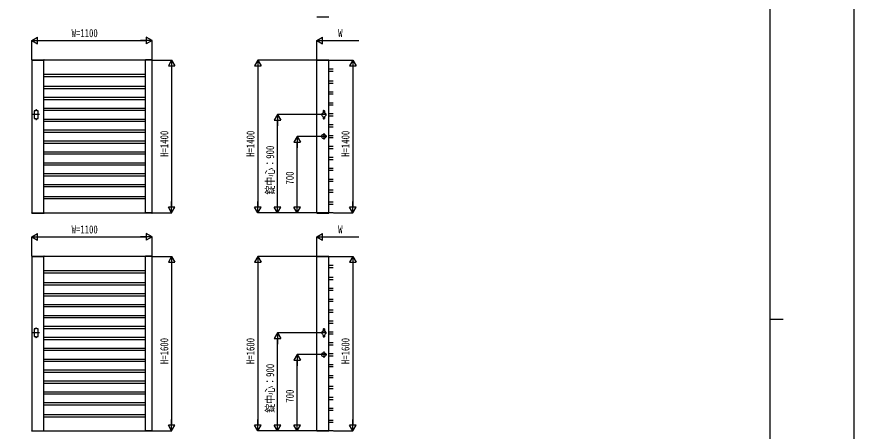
# Model space of a CAD drawing. Units: millimetres, scale not verified. Extents: x -10512 to 10512, y -7425 to 7425.
# Drawn here: x 2838 to 10512, y -715 to 3085 of the extents above; entities that cross this region are included whole.
import ezdxf
from ezdxf.enums import TextEntityAlignment as Align

# ---------------------------------------------------------------- set-up
doc = ezdxf.new("R2010")
doc.units = ezdxf.units.MM
doc.header["$LTSCALE"] = 30
for name, color, linetype in [('0-2_YKK_11', 7, 'Continuous'), ('0-3_YKK_11E', 7, 'Continuous'), ('0-4_YKK_A1', 4, 'Continuous'), ('0-5_YKK_D', 6, 'Continuous'), ('0-6_YKK_ZWAK', 7, 'Continuous')]:
    doc.layers.add(name, color=color, linetype=linetype)
doc.styles.add('ＭＳ ゴシック', font='')
doc.styles.get('ＭＳ ゴシック').set_extended_font_data('MS Gothic')

msp = doc.modelspace()

# ---------------------------------------------------------------- linework, layer by layer
at = {"layer": '0-2_YKK_11'}
for p, q in [((3087.55, 1287.5), (3087.55, 2687.5)), ((4017.55, 1287.5), (4017.55, 2687.5)), ((5697.55, 1287.5), (5697.55, 2687.5)), ((3087.55, 2557.5), (4017.55, 2557.5)), ((5697.55, 2607.5), (5737.55, 2607.5)), ((3087.55, 1417.5), (4017.55, 1417.5)), ((5697.55, 1367.5), (5737.55, 1367.5)), ((3087.55, -712.5), (3087.55, 887.5)), ((4017.55, -712.5), (4017.55, 887.5)), ((5697.55, -712.5), (5697.55, 887.5)), ((5697.55, 807.5), (5737.55, 807.5)), ((3087.55, 757.5), (4017.55, 757.5)), ((3087.55, -582.5), (4017.55, -582.5)), ((5697.55, -632.5), (5737.55, -632.5))]:
    msp.add_line(p, q, dxfattribs=at)
for points in [[(2977.55, 2687.5), (2977.55, 1287.5), (4077.55, 1287.5), (4077.55, 2687.5)], [(2977.55, 887.5), (2977.55, -712.5), (4077.55, -712.5), (4077.55, 887.5)]]:
    msp.add_lwpolyline(points, close=True, dxfattribs=at)
for points in [[(5737.55, 1287.5), (5587.55, 1287.5), (5587.55, 2687.5), (5737.55, 2687.5)], [(5737.55, -712.5), (5587.55, -712.5), (5587.55, 887.5), (5737.55, 887.5)]]:
    msp.add_lwpolyline(points, dxfattribs=at)
at = {"layer": '0-3_YKK_11E'}
for p, q in [((3087.55, 2537.2), (4017.55, 2537.2)), ((5697.55, 2587.2), (5737.55, 2587.2)), ((5697.55, 2497.2), (5737.55, 2497.2)), ((5697.55, 2477.2), (5737.55, 2477.2)), ((3087.55, 2447.2), (4017.55, 2447.2)), ((3087.55, 2427.2), (4017.55, 2427.2)), ((5697.55, 2397.2), (5737.55, 2397.2)), ((3087.55, 2347.2), (4017.55, 2347.2)), ((3087.55, 2327.2), (4017.55, 2327.2)), ((5697.55, 2377.2), (5737.55, 2377.2)), ((3087.55, 2247.2), (4017.55, 2247.2)), ((3087.55, 2227.2), (4017.55, 2227.2)), ((5697.55, 2297.2), (5737.55, 2297.2)), ((5697.55, 2277.2), (5737.55, 2277.2)), ((5697.55, 2197.2), (5737.55, 2197.2)), ((5697.55, 2177.2), (5737.55, 2177.2)), ((3087.55, 2147.2), (4017.55, 2147.2)), ((3087.55, 2127.2), (4017.55, 2127.2)), ((5697.55, 2097.2), (5737.55, 2097.2)), ((5697.55, 2077.2), (5737.55, 2077.2)), ((3087.55, 2047.2), (4017.55, 2047.2)), ((3087.55, 2027.2), (4017.55, 2027.2)), ((5697.55, 1997.2), (5737.55, 1997.2)), ((3087.55, 1947.2), (4017.55, 1947.2)), ((3087.55, 1927.2), (4017.55, 1927.2)), ((5697.55, 1977.2), (5737.55, 1977.2)), ((3087.55, 1847.2), (4017.55, 1847.2)), ((5697.55, 1897.2), (5737.55, 1897.2)), ((5697.55, 1877.2), (5737.55, 1877.2)), ((3087.55, 1827.2), (4017.55, 1827.2)), ((5697.55, 1797.2), (5737.55, 1797.2)), ((5697.55, 1777.2), (5737.55, 1777.2)), ((3087.55, 1747.2), (4017.55, 1747.2)), ((3087.55, 1727.2), (4017.55, 1727.2)), ((5697.55, 1697.2), (5737.55, 1697.2)), ((3087.55, 1647.2), (4017.55, 1647.2)), ((3087.55, 1627.2), (4017.55, 1627.2)), ((5697.55, 1677.2), (5737.55, 1677.2)), ((3087.55, 1547.2), (4017.55, 1547.2)), ((5697.55, 1597.2), (5737.55, 1597.2)), ((5697.55, 1577.2), (5737.55, 1577.2)), ((3087.55, 1527.2), (4017.55, 1527.2)), ((5697.55, 1497.2), (5737.55, 1497.2)), ((5697.55, 1477.2), (5737.55, 1477.2)), ((3087.55, 1437.2), (4017.55, 1437.2)), ((5697.55, 1387.2), (5737.55, 1387.2)), ((5697.55, 787.2), (5737.55, 787.2)), ((3087.55, 737.2), (4017.55, 737.2)), ((5697.55, 697.2), (5737.55, 697.2)), ((3087.55, 647.2), (4017.55, 647.2)), ((3087.55, 627.2), (4017.55, 627.2)), ((5697.55, 677.2), (5737.55, 677.2)), ((3087.55, 547.2), (4017.55, 547.2)), ((5697.55, 597.2), (5737.55, 597.2)), ((5697.55, 577.2), (5737.55, 577.2)), ((3087.55, 527.2), (4017.55, 527.2)), ((5697.55, 497.2), (5737.55, 497.2)), ((5697.55, 477.2), (5737.55, 477.2)), ((3087.55, 447.2), (4017.55, 447.2)), ((3087.55, 427.2), (4017.55, 427.2)), ((5697.55, 397.2), (5737.55, 397.2)), ((3087.55, 347.2), (4017.55, 347.2)), ((3087.55, 327.2), (4017.55, 327.2)), ((5697.55, 377.2), (5737.55, 377.2)), ((3087.55, 247.2), (4017.55, 247.2)), ((5697.55, 297.2), (5737.55, 297.2)), ((5697.55, 277.2), (5737.55, 277.2)), ((3087.55, 227.2), (4017.55, 227.2)), ((5697.55, 197.2), (5737.55, 197.2)), ((5697.55, 177.2), (5737.55, 177.2)), ((3087.55, 147.2), (4017.55, 147.2)), ((3087.55, 127.2), (4017.55, 127.2)), ((5697.55, 97.2), (5737.55, 97.2)), ((5697.55, 77.2), (5737.55, 77.2)), ((3087.55, 47.2), (4017.55, 47.2)), ((3087.55, 27.2), (4017.55, 27.2)), ((3087.55, -52.8), (4017.55, -52.8)), ((3087.55, -72.8), (4017.55, -72.8)), ((5697.55, -2.8), (5737.55, -2.8)), ((5697.55, -22.8), (5737.55, -22.8)), ((3087.55, -152.8), (4017.55, -152.8)), ((5697.55, -102.8), (5737.55, -102.8)), ((5697.55, -122.8), (5737.55, -122.8)), ((3087.55, -172.8), (4017.55, -172.8)), ((5697.55, -202.8), (5737.55, -202.8)), ((5697.55, -222.8), (5737.55, -222.8)), ((3087.55, -252.8), (4017.55, -252.8)), ((3087.55, -272.8), (4017.55, -272.8)), ((5697.55, -302.8), (5737.55, -302.8)), ((3087.55, -352.8), (4017.55, -352.8)), ((3087.55, -372.8), (4017.55, -372.8)), ((5697.55, -322.8), (5737.55, -322.8)), ((3087.55, -452.8), (4017.55, -452.8)), ((5697.55, -402.8), (5737.55, -402.8)), ((5697.55, -422.8), (5737.55, -422.8)), ((3087.55, -472.8), (4017.55, -472.8)), ((5697.55, -502.8), (5737.55, -502.8)), ((5697.55, -522.8), (5737.55, -522.8)), ((3087.55, -562.8), (4017.55, -562.8)), ((5697.55, -612.8), (5737.55, -612.8))]:
    msp.add_line(p, q, dxfattribs=at)
at = {"layer": '0-4_YKK_A1'}
for p, q in [((5588.18, 3084), (5696.92, 3084)), ((2977.18, 2690.05), (2977.05, 2687.5)), ((2977.05, 2687.5), (3088.05, 2687.5)), ((2978.18, 2691), (3086.92, 2691)), ((3087.92, 2690.05), (3088.05, 2687.5)), ((4017.18, 2690.05), (4017.05, 2687.5)), ((4078.05, 2687.5), (4017.05, 2687.5)), ((4076.92, 2691), (4018.18, 2691)), ((4077.92, 2690.05), (4078.05, 2687.5)), ((5587.18, 2690.05), (5587.05, 2687.5)), ((5587.05, 2687.5), (5698.05, 2687.5)), ((5588.18, 2691), (5696.92, 2691)), ((5697.92, 2690.05), (5698.05, 2687.5)), ((3011.55, 2222.5), (3011.55, 2227.5)), ((3021.55, 2222.5), (3021.55, 2227.5)), ((3048.05, 2187.5), (2985.05, 2187.5)), ((3011.55, 2152.5), (3011.55, 2147.5)), ((3021.55, 2152.5), (3021.55, 2147.5)), ((5673.55, 2187.5), (5629.55, 2187.5)), ((5634.05, 2194.5), (5634.05, 2180.5)), ((5639.05, 2199.5), (5646.3, 2199.5)), ((5646.3, 2223), (5646.3, 2199.5)), ((5646.3, 2166.66), (5646.3, 2152)), ((5648.3, 2225), (5654.8, 2225)), ((5648.3, 2150), (5654.8, 2150)), ((5656.8, 2223), (5656.8, 2199.5)), ((5656.8, 2199.5), (5664.05, 2199.5)), ((5656.8, 2166.66), (5656.8, 2152)), ((5669.05, 2194.5), (5669.05, 2180.5)), ((5651.55, 2016.5), (5651.55, 1958.5)), ((5680.55, 1987.5), (5622.55, 1987.5)), ((2977.05, 1287.5), (3088.05, 1287.5)), ((2977.18, 1284.95), (2977.05, 1287.5)), ((2978.18, 1284), (3086.92, 1284)), ((3087.92, 1284.95), (3088.05, 1287.5)), ((4078.05, 1287.5), (4017.05, 1287.5)), ((4017.18, 1284.95), (4017.05, 1287.5)), ((4076.92, 1284), (4018.18, 1284)), ((4077.92, 1284.95), (4078.05, 1287.5)), ((5587.05, 1287.5), (5698.05, 1287.5)), ((5587.18, 1284.95), (5587.05, 1287.5)), ((5588.18, 1284), (5696.92, 1284)), ((5697.92, 1284.95), (5698.05, 1287.5)), ((2977.18, 890.05), (2977.05, 887.5)), ((2977.05, 887.5), (3088.05, 887.5)), ((2978.18, 891), (3086.92, 891)), ((3087.92, 890.05), (3088.05, 887.5)), ((4017.18, 890.05), (4017.05, 887.5)), ((4078.05, 887.5), (4017.05, 887.5)), ((4076.92, 891), (4018.18, 891)), ((4077.92, 890.05), (4078.05, 887.5)), ((5587.18, 890.05), (5587.05, 887.5)), ((5587.05, 887.5), (5698.05, 887.5)), ((5588.18, 891), (5696.92, 891)), ((5697.92, 890.05), (5698.05, 887.5)), ((3048.05, 187.5), (2985.05, 187.5)), ((3011.55, 222.5), (3011.55, 227.5)), ((3021.55, 222.5), (3021.55, 227.5)), ((5673.55, 187.5), (5629.55, 187.5)), ((5634.05, 194.5), (5634.05, 180.5)), ((5639.05, 199.5), (5646.3, 199.5)), ((5646.3, 223), (5646.3, 199.5)), ((5646.3, 166.66), (5646.3, 152)), ((5648.3, 225), (5654.8, 225)), ((5656.8, 223), (5656.8, 199.5)), ((5656.8, 199.5), (5664.05, 199.5)), ((5656.8, 166.66), (5656.8, 152)), ((5669.05, 194.5), (5669.05, 180.5)), ((3011.55, 152.5), (3011.55, 147.5)), ((3021.55, 152.5), (3021.55, 147.5)), ((5648.3, 150), (5654.8, 150)), ((5651.55, 16.5), (5651.55, -41.5)), ((5680.55, -12.5), (5622.55, -12.5)), ((2977.05, -712.5), (3088.05, -712.5)), ((2977.18, -715.05), (2977.05, -712.5)), ((3087.92, -715.05), (3088.05, -712.5)), ((4078.05, -712.5), (4017.05, -712.5)), ((4017.18, -715.05), (4017.05, -712.5)), ((4077.92, -715.05), (4078.05, -712.5)), ((5587.05, -712.5), (5698.05, -712.5)), ((5587.18, -715.05), (5587.05, -712.5)), ((5697.92, -715.05), (5698.05, -712.5))]:
    msp.add_line(p, q, dxfattribs=at)
for points in [[(3011.55, 2222.5), (2997.55, 2222.5), (2997.55, 2152.5), (3011.55, 2152.5)], [(3021.55, 2152.5), (3035.55, 2152.5), (3035.55, 2222.5), (3021.55, 2222.5)], [(3011.55, 222.5), (2997.55, 222.5), (2997.55, 152.5), (3011.55, 152.5)], [(3021.55, 152.5), (3035.55, 152.5), (3035.55, 222.5), (3021.55, 222.5)]]:
    msp.add_lwpolyline(points, dxfattribs=at)
for centre in [(5651.55, 1987.5), (5651.55, -12.5)]:
    msp.add_circle(centre, 19, dxfattribs=at)
for centre, radius, start, end in [((5588.18, 3085), 1, 183, 270), ((5696.92, 3085), 1, 270, 357), ((2978.18, 2690), 1, 90, 177), ((3086.92, 2690), 1, 3, 90), ((4018.18, 2690), 1, 90, 177), ((4076.92, 2690), 1, 3, 90), ((5588.18, 2690), 1, 90, 177), ((5696.92, 2690), 1, 3, 90), ((3016.55, 2227.5), 5, 0, 180), ((5639.05, 2194.5), 5, 90, 180), ((5639.05, 2180.5), 5, 180, 270), ((5651.55, 2177.94), 12.5, 191.55262, 245.16541), ((5648.3, 2223), 2, 90, 180), ((5648.3, 2152), 2, 180, 270), ((5654.8, 2223), 2, 0, 90), ((5654.8, 2152), 2, 270, 0), ((5651.55, 2178), 12.5, 294.83459, 348.44738), ((5651.55, 2177.94), 12.5, 294.83459, 348.44738), ((5664.05, 2194.5), 5, 0, 90), ((5664.05, 2180.5), 5, 270, 0), ((3016.55, 2147.5), 5, 180, 0), ((2978.18, 1285), 1, 183, 270), ((3086.92, 1285), 1, 270, 357), ((4018.18, 1285), 1, 183, 270), ((4076.92, 1285), 1, 270, 357), ((5588.18, 1285), 1, 183, 270), ((5696.92, 1285), 1, 270, 357), ((2978.18, 890), 1, 90, 177), ((3086.92, 890), 1, 3, 90), ((4018.18, 890), 1, 90, 177), ((4076.92, 890), 1, 3, 90), ((5588.18, 890), 1, 90, 177), ((5696.92, 890), 1, 3, 90), ((3016.55, 227.5), 5, 0, 180), ((5639.05, 194.5), 5, 90, 180), ((5639.05, 180.5), 5, 180, 270), ((5651.55, 177.94), 12.5, 191.55262, 245.16541), ((5648.3, 223), 2, 90, 180), ((5654.8, 223), 2, 0, 90), ((5651.55, 178), 12.5, 294.83459, 348.44738), ((5651.55, 177.94), 12.5, 294.83459, 348.44738), ((5664.05, 194.5), 5, 0, 90), ((5664.05, 180.5), 5, 270, 0), ((3016.55, 147.5), 5, 180, 0), ((5648.3, 152), 2, 180, 270), ((5654.8, 152), 2, 270, 0)]:
    msp.add_arc(centre, radius, start, end, dxfattribs=at)
at = {"layer": '0-5_YKK_D'}
for p, q in [((2977.55, 2867.5), (3029.51, 2897.5)), ((2977.55, 2689.5), (2977.55, 2868.5)), ((2977.55, 2867.5), (3029.51, 2837.5)), ((2977.55, 2867.5), (3081.47, 2867.5)), ((3029.51, 2837.5), (3029.51, 2897.5)), ((3037.55, 2867.5), (4017.55, 2867.5)), ((4077.55, 2867.5), (3973.63, 2867.5)), ((4077.55, 2867.5), (4025.59, 2897.5)), ((4025.59, 2897.5), (4025.59, 2837.5)), ((4077.55, 2867.5), (4025.59, 2837.5)), ((4077.55, 2689.5), (4077.55, 2868.5)), ((5587.55, 2867.5), (5639.51, 2897.5)), ((5587.55, 2689.5), (5587.55, 2868.5)), ((5587.55, 2867.5), (5639.51, 2837.5)), ((5587.55, 2867.5), (5691.47, 2867.5)), ((5639.51, 2837.5), (5639.51, 2897.5)), ((5647.55, 2867.5), (5972.78, 2867.5)), ((4079.55, 2687.5), (4258.55, 2687.5)), ((4257.55, 2687.5), (4227.55, 2635.54)), ((4257.55, 2687.5), (4287.55, 2635.54)), ((4257.55, 2687.5), (4257.55, 2583.58)), ((5047.55, 2687.5), (5017.55, 2635.54)), ((5585.55, 2687.5), (5046.55, 2687.5)), ((5047.55, 2687.5), (5077.55, 2635.54)), ((5047.55, 2687.5), (5047.55, 2583.58)), ((5739.55, 2687.5), (5918.55, 2687.5)), ((5917.55, 2687.5), (5887.55, 2635.54)), ((5917.55, 2687.5), (5947.55, 2635.54)), ((5917.55, 2687.5), (5917.55, 2583.58)), ((4227.55, 2635.54), (4287.55, 2635.54)), ((4257.55, 2627.5), (4257.55, 1347.5)), ((5017.55, 2635.54), (5077.55, 2635.54)), ((5047.55, 2627.5), (5047.55, 1347.5)), ((5887.55, 2635.54), (5947.55, 2635.54)), ((5917.55, 2627.5), (5917.55, 1347.5)), ((5227.55, 2187.5), (5197.55, 2135.54)), ((5627.55, 2187.5), (5226.55, 2187.5)), ((5227.55, 2187.5), (5257.55, 2135.54)), ((5227.55, 2187.5), (5227.55, 2083.58)), ((5197.55, 2135.54), (5257.55, 2135.54)), ((5227.55, 1347.5), (5227.55, 2127.5)), ((5407.55, 1987.5), (5377.55, 1935.54)), ((5377.55, 1935.54), (5437.55, 1935.54)), ((5620.55, 1987.5), (5406.55, 1987.5)), ((5407.55, 1987.5), (5437.55, 1935.54)), ((5407.55, 1987.5), (5407.55, 1883.58)), ((5407.55, 1347.5), (5407.55, 1927.5)), ((4257.55, 1287.5), (4257.55, 1391.42)), ((5047.55, 1287.5), (5047.55, 1391.42)), ((5227.55, 1287.5), (5227.55, 1391.42)), ((5407.55, 1287.5), (5407.55, 1391.42)), ((5917.55, 1287.5), (5917.55, 1391.42)), ((4257.55, 1287.5), (4227.55, 1339.46)), ((4287.55, 1339.46), (4227.55, 1339.46)), ((4257.55, 1287.5), (4287.55, 1339.46)), ((5047.55, 1287.5), (5017.55, 1339.46)), ((5077.55, 1339.46), (5017.55, 1339.46)), ((5047.55, 1287.5), (5077.55, 1339.46)), ((5227.55, 1287.5), (5197.55, 1339.46)), ((5257.55, 1339.46), (5197.55, 1339.46)), ((5227.55, 1287.5), (5257.55, 1339.46)), ((5407.55, 1287.5), (5377.55, 1339.46)), ((5437.55, 1339.46), (5377.55, 1339.46)), ((5407.55, 1287.5), (5437.55, 1339.46)), ((5917.55, 1287.5), (5887.55, 1339.46)), ((5947.55, 1339.46), (5887.55, 1339.46)), ((5917.55, 1287.5), (5947.55, 1339.46)), ((4079.55, 1287.5), (4258.55, 1287.5)), ((5585.55, 1287.5), (5046.55, 1287.5)), ((5585.55, 1287.5), (5226.55, 1287.5)), ((5585.55, 1287.5), (5406.55, 1287.5)), ((5739.55, 1287.5), (5918.55, 1287.5)), ((2977.55, 1067.5), (3029.51, 1097.5)), ((3029.51, 1037.5), (3029.51, 1097.5)), ((4077.55, 1067.5), (4025.59, 1097.5)), ((4025.59, 1097.5), (4025.59, 1037.5)), ((5587.55, 1067.5), (5639.51, 1097.5)), ((5639.51, 1037.5), (5639.51, 1097.5)), ((2977.55, 889.5), (2977.55, 1068.5)), ((2977.55, 1067.5), (3029.51, 1037.5)), ((2977.55, 1067.5), (3081.47, 1067.5)), ((3037.55, 1067.5), (4017.55, 1067.5)), ((4077.55, 1067.5), (3973.63, 1067.5)), ((4077.55, 1067.5), (4025.59, 1037.5)), ((4077.55, 889.5), (4077.55, 1068.5)), ((5587.55, 889.5), (5587.55, 1068.5)), ((5587.55, 1067.5), (5639.51, 1037.5)), ((5587.55, 1067.5), (5691.47, 1067.5)), ((5647.55, 1067.5), (5972.78, 1067.5)), ((4079.55, 887.5), (4258.55, 887.5)), ((4257.55, 887.5), (4227.55, 835.54)), ((4257.55, 887.5), (4287.55, 835.54)), ((4257.55, 887.5), (4257.55, 783.58)), ((5047.55, 887.5), (5017.55, 835.54)), ((5585.55, 887.5), (5046.55, 887.5)), ((5047.55, 887.5), (5077.55, 835.54)), ((5047.55, 887.5), (5047.55, 783.58)), ((5739.55, 887.5), (5918.55, 887.5)), ((5917.55, 887.5), (5887.55, 835.54)), ((5917.55, 887.5), (5947.55, 835.54)), ((5917.55, 887.5), (5917.55, 783.58)), ((4227.55, 835.54), (4287.55, 835.54)), ((4257.55, 827.5), (4257.55, -652.5)), ((5017.55, 835.54), (5077.55, 835.54)), ((5047.55, 827.5), (5047.55, -652.5)), ((5887.55, 835.54), (5947.55, 835.54)), ((5917.55, 827.5), (5917.55, -652.5)), ((5227.55, 187.5), (5197.55, 135.54)), ((5627.55, 187.5), (5226.55, 187.5)), ((5227.55, 187.5), (5257.55, 135.54)), ((5227.55, 187.5), (5227.55, 83.58)), ((5197.55, 135.54), (5257.55, 135.54)), ((5227.55, -652.5), (5227.55, 127.5)), ((5407.55, -12.5), (5377.55, -64.46)), ((5377.55, -64.46), (5437.55, -64.46)), ((5620.55, -12.5), (5406.55, -12.5)), ((5407.55, -12.5), (5437.55, -64.46)), ((5407.55, -12.5), (5407.55, -116.42)), ((5407.55, -652.5), (5407.55, -72.5)), ((4257.55, -712.5), (4257.55, -608.58)), ((5047.55, -712.5), (5047.55, -608.58)), ((5227.55, -712.5), (5227.55, -608.58)), ((5407.55, -712.5), (5407.55, -608.58)), ((5917.55, -712.5), (5917.55, -608.58)), ((4257.55, -712.5), (4227.55, -660.54)), ((4287.55, -660.54), (4227.55, -660.54)), ((4257.55, -712.5), (4287.55, -660.54)), ((5047.55, -712.5), (5017.55, -660.54)), ((5077.55, -660.54), (5017.55, -660.54)), ((5047.55, -712.5), (5077.55, -660.54)), ((5227.55, -712.5), (5197.55, -660.54)), ((5257.55, -660.54), (5197.55, -660.54)), ((5227.55, -712.5), (5257.55, -660.54)), ((5407.55, -712.5), (5377.55, -660.54)), ((5437.55, -660.54), (5377.55, -660.54)), ((5407.55, -712.5), (5437.55, -660.54)), ((5917.55, -712.5), (5887.55, -660.54)), ((5947.55, -660.54), (5887.55, -660.54)), ((5917.55, -712.5), (5947.55, -660.54)), ((4079.55, -712.5), (4258.55, -712.5)), ((5585.55, -712.5), (5046.55, -712.5)), ((5585.55, -712.5), (5226.55, -712.5)), ((5585.55, -712.5), (5406.55, -712.5)), ((5739.55, -712.5), (5918.55, -712.5))]:
    msp.add_line(p, q, dxfattribs=at)
at = {"layer": '0-6_YKK_ZWAK'}
for p, q in [((9737.55, 6937.5), (9737.55, -6312.5)), ((9737.55, 312.5), (9862.55, 312.5))]:
    msp.add_line(p, q, dxfattribs=at)
msp.add_lwpolyline([(-10512.5, -7425), (10512.5, -7425), (10512.5, 7425), (-10512.5, 7425)], close=True, dxfattribs=at)

# ---------------------------------------------------------------- texts
at = {"layer": '0-5_YKK_D', "style": 'ＭＳ ゴシック', "width": 0.8}
for s, p in [('W=1100', (3340.88, 2876.5)), ('W', (5783.5, 2876.5)), ('W=1100', (3340.88, 1076.5)), ('W', (5783.5, 1076.5))]:
    msp.add_text(s, height=73.31, dxfattribs=at).set_placement(p, align=Align.BOTTOM_LEFT)
for s, p in [('H=1400', (4248.55, 1800.83)), ('H=1400', (5038.55, 1800.83)), ('H=1400', (5908.55, 1800.83)), ('錠中心：900', (5218.55, 1454.83)), ('700', (5398.55, 1546.83)), ('H=1600', (4248.55, -99.17)), ('H=1600', (5038.55, -99.17)), ('H=1600', (5908.55, -99.17)), ('錠中心：900', (5218.55, -545.17)), ('700', (5398.55, -453.17))]:
    msp.add_text(s, height=73.31, rotation=90, dxfattribs=at).set_placement(p, align=Align.BOTTOM_LEFT)

doc.saveas('drawing.dxf')
